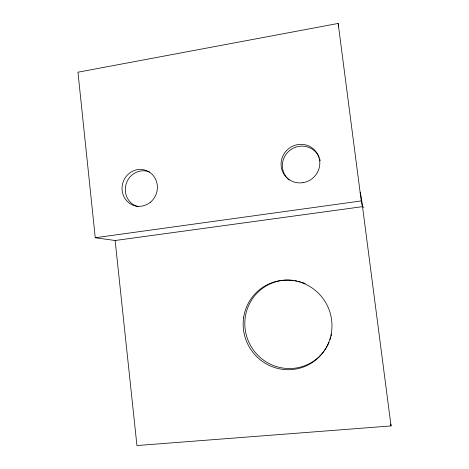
<?xml version="1.0" encoding="UTF-8"?>
<svg xmlns="http://www.w3.org/2000/svg" width="469" height="469" viewBox="0 0 469 469"><rect width="100%" height="100%" fill="white"/><g stroke="black" fill="none" stroke-linecap="round" stroke-linejoin="round"><path stroke-width="0.7" d="M338.682 26.862L338.161 23.45L77.96 72.208L95.254 237.748L115.134 240.503L362.502 206.653L363.967 207.362M95.254 237.748L361.247 200.931L362.502 206.653M390.818 424.029L391.04 425.94L136.942 445.55L115.134 240.503M360.198 192.208L361.464 198.498L391.04 425.94M338.161 23.45L361.247 200.931M329.021 342.347A44.461 43.64 58.5 0 1 275.467 366.26A44.461 43.64 58.5 0 1 245.756 314.435A44.461 43.64 58.5 0 1 293.518 280.415M294.925 280.62A44.461 43.64 58.5 0 1 297.047 281.019M298.454 281.341A44.461 43.64 58.5 0 1 300.553 281.916M301.936 282.356A44.461 43.64 58.5 0 1 305.307 283.645M331.63 334.004A44.461 43.64 58.5 0 1 331.132 336.144M330.745 337.557A44.461 43.64 58.5 0 1 330.07 339.644M138.173 206.747A18.309 17.376 -72.1 0 1 126.267 183.549A18.309 17.376 -72.1 0 1 149.646 172.059M289.097 179.979A19.335 18.807 -40.4 0 1 290.252 150.051A19.335 18.807 -40.4 0 1 319.166 157.461M319.659 158.786A19.335 18.807 -40.4 0 1 320.21 160.855M243.651 317.466A45.024 44.186 58.9 0 0 303.765 366.887A45.024 44.186 58.9 0 0 315.268 290.364A45.024 44.186 58.9 0 0 243.651 317.466M302.904 182.676A19.598 19.053 -40.6 0 0 315.854 151.51A19.598 19.053 -40.6 0 0 282.573 156.675A19.598 19.053 -40.6 0 0 302.904 182.676M150.297 202.315A18.549 17.588 -72.2 0 0 146.68 170.693A18.549 17.588 -72.2 0 0 122.151 190.625A18.549 17.588 -72.2 0 0 150.297 202.315"/></g></svg>
